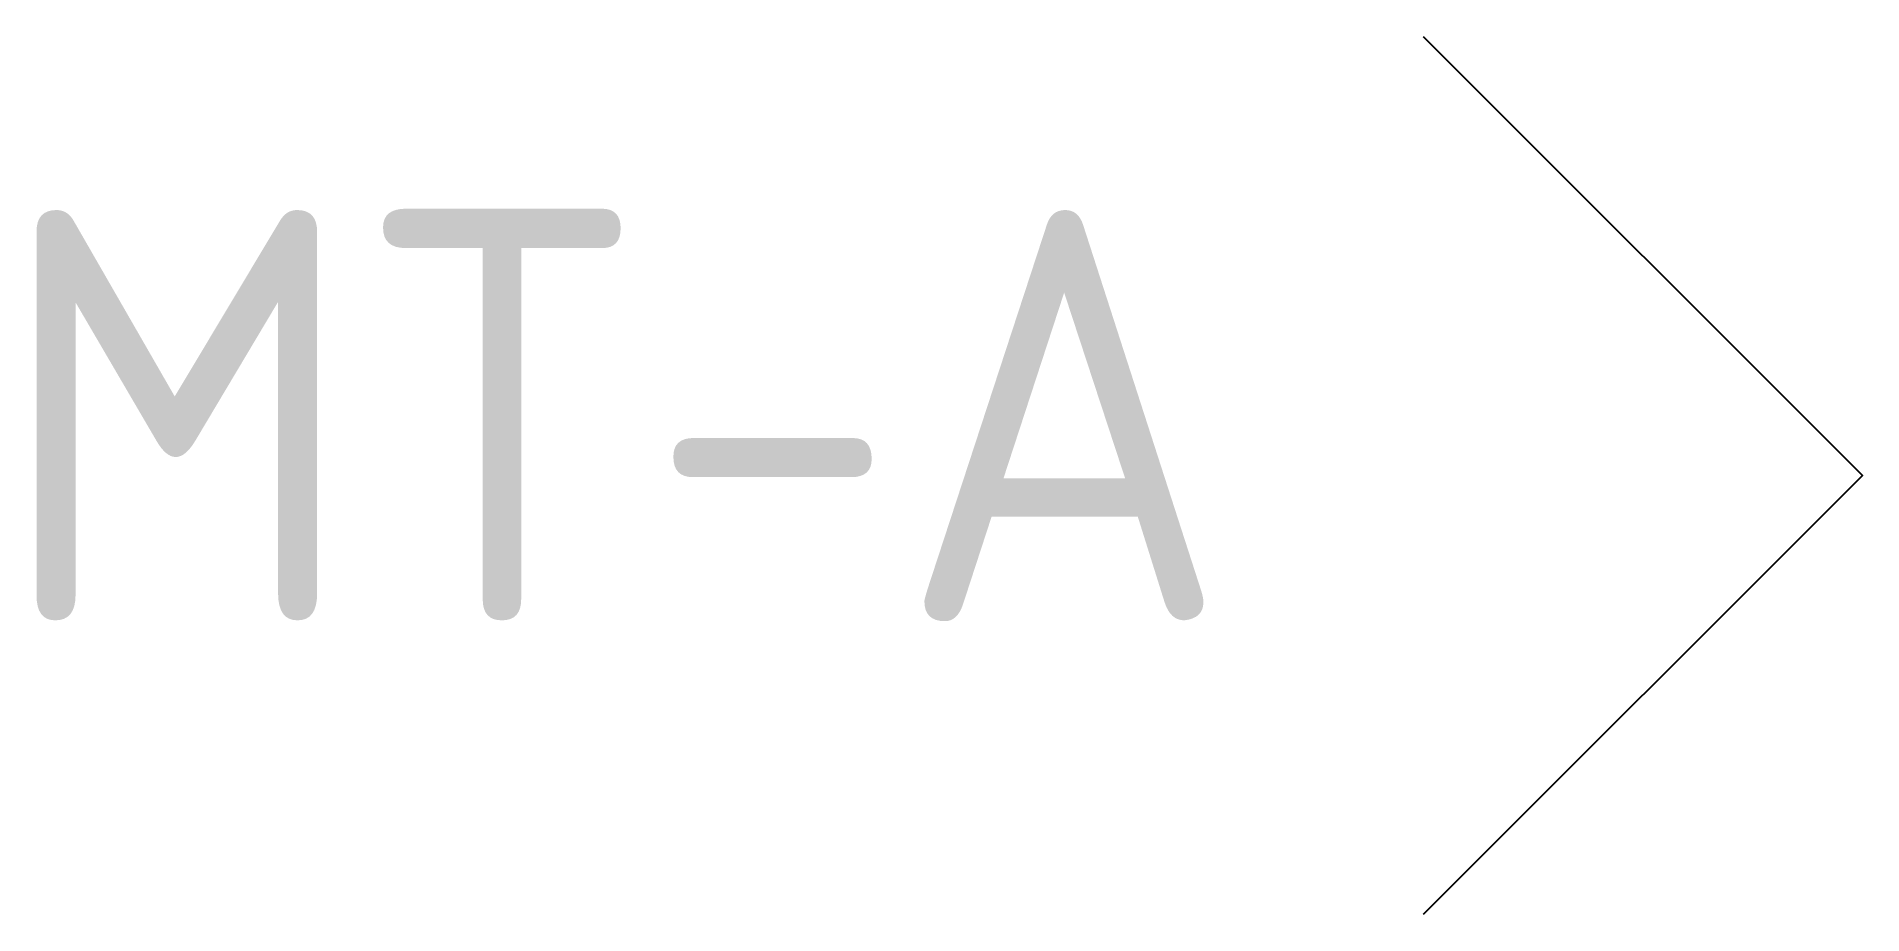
# Model space of a CAD drawing. Header units: millimetres. Extents: x -13.3 to 0, y -3.2 to 3.2.
import ezdxf
from ezdxf.enums import TextEntityAlignment as Align

# ---------------------------------------------------------------- set-up
doc = ezdxf.new("R2010")
doc.units = ezdxf.units.MM
doc.header["$MEASUREMENT"] = 0
doc.layers.add('K-------ED-', color=1, linetype='Continuous')
doc.styles.add('ISO', font='isocp.shx')

# ---------------------------------------------------------------- blocks, each defined once
blk = doc.blocks.new('Laxstjärt_h')
at = {"layer": 'K-------ED-', "color": 3}
blk.add_lwpolyline([(-3.21, 3.21), (0, 0), (-3.21, -3.21)], dxfattribs=at)
at = {"layer": 'K-------ED-', "color": 3, "style": 'ISO'}
blk.add_attdef('KOMPL.BETECKN', text='', height=3, dxfattribs=at).set_placement((-4.624, -1.059), align=Align.RIGHT)

msp = doc.modelspace()

# ---------------------------------------------------------------- block references
at = {"layer": 'K-------ED-'}
msp.add_blockref('Laxstjärt_h', (0, 0), dxfattribs=at).add_auto_attribs({'KOMPL.BETECKN': 'MT-A'})

doc.saveas('drawing.dxf')
